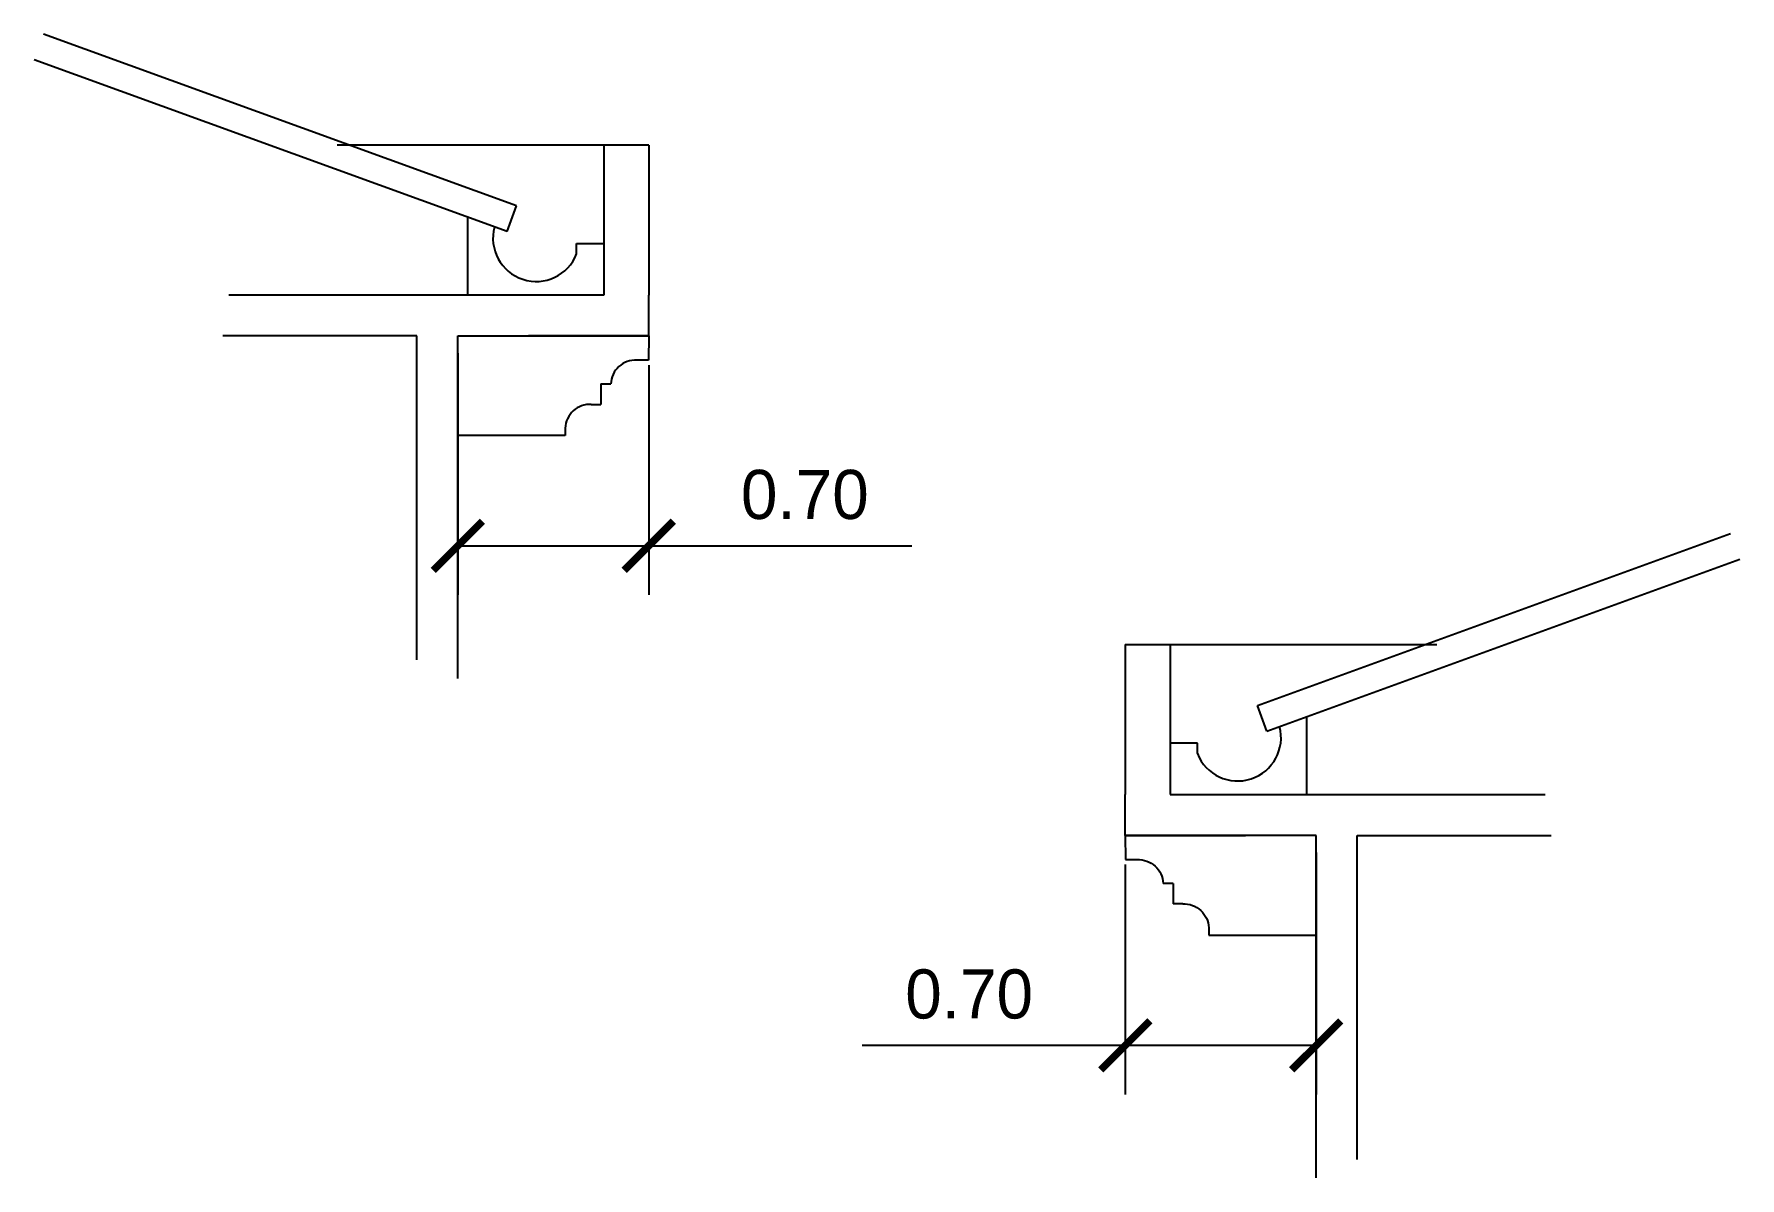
# Model space of a CAD drawing. Header units: millimetres. Extents: x 238.71 to 244.96, y 189.27 to 193.47.
import ezdxf

# ---------------------------------------------------------------- set-up
doc = ezdxf.new("R2010")
doc.units = ezdxf.units.MM
doc.header["$LTSCALE"] = 0.1
doc.header["$PDMODE"] = 2
for name, color, linetype in [('alvenaria', 5, 'Continuous'), ('ALVENARIA_FINA', 1, 'Continuous'), ('perfil telha', 1, 'Continuous')]:
    doc.layers.add(name, color=color, linetype=linetype)
doc.styles.get("Standard").update_dxf_attribs({"font": 'stylu.ttf'})
doc.dimstyles.new('PADRAO', dxfattribs={"dimtxt": 0.18, "dimasz": 0.18, "dimexe": 0.18, "dimexo": 0.0625, "dimgap": 0.09, "dimtad": 1, "dimzin": 0, "dimdsep": 46, "dimtxsty": 'Standard', "dimblk": 'ARCHTICK', "dimcen": 0.09, "dimclrd": 256, "dimclre": 256, "dimclrt": 256, "dimazin": 0, "dimtm": 1e-09, "dimtfac": 1, "dimtofl": 0, "dimtmove": 0, "dimatfit": 3, "dimldrblk": 'ARCHTICK', "dimfxl": 0, "dimtzin": 0, "dimlwd": -1, "dimlwe": -1, "dimarcsym": 0})

# ---------------------------------------------------------------- blocks, each defined once
blk = doc.blocks.new('_ARCHTICK')
at = {"color": 0, "linetype": 'ByBlock', "const_width": 0.15}
blk.add_lwpolyline([(-0.5, -0.5), (0.5, 0.5)], dxfattribs=at)
blk = doc.blocks.new('*D1')
for p, q in [((243.4069, 190.4643), (243.4069, 189.5775)), ((242.7072, 190.4201), (242.7072, 189.5775)), ((242.7072, 189.7575), (241.7429, 189.7575)), ((243.4069, 189.7575), (242.7072, 189.7575))]:
    blk.add_line(p, q)
at = {"layer": 'Defpoints', "color": 0}
for p in [(243.4069, 190.5268), (242.7072, 190.4826), (242.7072, 189.7575)]:
    blk.add_point(p, dxfattribs=at)
at = {"xscale": 0.18, "yscale": 0.18, "zscale": 0.18, "rotation": 180}
blk.add_blockref('_ARCHTICK', (242.7072, 189.7575), dxfattribs=at)
at = {"xscale": 0.18, "yscale": 0.18, "zscale": 0.18}
blk.add_blockref('_ARCHTICK', (243.4069, 189.7575), dxfattribs=at)
at = {"insert": (242.135, 189.9447), "char_height": 0.18, "attachment_point": 5}
blk.add_mtext('0.70', dxfattribs=at)
blk = doc.blocks.new('*D2')
for p, q in [((240.2609, 192.296), (240.2609, 191.4092)), ((240.9606, 192.2518), (240.9606, 191.4092)), ((240.2609, 191.5892), (240.9606, 191.5892)), ((240.9606, 191.5892), (241.9249, 191.5892))]:
    blk.add_line(p, q)
at = {"layer": 'Defpoints', "color": 0}
for p in [(240.2609, 192.3585), (240.9606, 192.3143), (240.9606, 191.5892)]:
    blk.add_point(p, dxfattribs=at)
at = {"xscale": 0.18, "yscale": 0.18, "zscale": 0.18, "rotation": 180}
blk.add_blockref('_ARCHTICK', (240.2609, 191.5892), dxfattribs=at)
at = {"xscale": 0.18, "yscale": 0.18, "zscale": 0.18}
blk.add_blockref('_ARCHTICK', (240.9606, 191.5892), dxfattribs=at)
at = {"insert": (241.5328, 191.7763), "char_height": 0.18, "attachment_point": 5}
blk.add_mtext('0.70', dxfattribs=at)

msp = doc.modelspace()

# ---------------------------------------------------------------- linework, layer by layer
at = {"layer": 'alvenaria'}
for p, q in [((240.9609, 193.0586), (240.7964, 193.0586)), ((240.7964, 193.0586), (240.7964, 192.5085)), ((240.9609, 193.0586), (240.9609, 192.5085)), ((240.7964, 192.5085), (239.4216, 192.5085)), ((240.9609, 192.3585), (240.9609, 192.5085)), ((240.1109, 192.3585), (239.3991, 192.3585)), ((240.1109, 191.1706), (240.1109, 192.3585)), ((240.2609, 192.3585), (240.9609, 192.3585)), ((240.2609, 191.1032), (240.2609, 192.3585)), ((240.9609, 192.3585), (240.5199, 192.3585)), ((242.7069, 191.2269), (242.8714, 191.2269)), ((242.7069, 191.2269), (242.7069, 190.6768)), ((242.8714, 191.2269), (242.8714, 190.6768)), ((242.7069, 190.5268), (242.7069, 190.6768)), ((242.8714, 190.6768), (244.2462, 190.6768)), ((242.7069, 190.5268), (243.1479, 190.5268)), ((243.4069, 190.5268), (242.7069, 190.5268)), ((243.4069, 189.2715), (243.4069, 190.5268)), ((243.5569, 190.5268), (244.2687, 190.5268)), ((243.5569, 189.339), (243.5569, 190.5268))]:
    msp.add_line(p, q, dxfattribs=at)
at = {"layer": 'ALVENARIA_FINA'}
for p, q in [((240.4755, 192.8353), (238.7422, 193.4654)), ((240.4413, 192.7413), (238.708, 193.3715)), ((240.7964, 193.0586), (239.8185, 193.0586)), ((240.4413, 192.7413), (240.4755, 192.8353)), ((240.2964, 192.794), (240.2964, 192.5085)), ((240.6964, 192.6976), (240.7964, 192.6976)), ((240.6964, 192.6592), (240.6964, 192.6976)), ((243.1924, 191.0037), (244.9256, 191.6338)), ((243.2265, 190.9097), (244.9598, 191.5398)), ((242.8714, 191.2269), (243.8493, 191.2269)), ((243.2265, 190.9097), (243.1924, 191.0037)), ((243.3714, 190.9623), (243.3714, 190.6768)), ((242.9714, 190.866), (242.8714, 190.866)), ((242.9714, 190.8275), (242.9714, 190.866))]:
    msp.add_line(p, q, dxfattribs=at)
for centre, start, end in [((240.5486, 192.7173), 165.09869, 338.5443), ((243.1192, 190.8856), 201.4557, 14.90131)]:
    msp.add_arc(centre, 0.1588, start, end, dxfattribs=at)
at = {"layer": 'perfil telha', "color": 6}
for p, q in [((240.9609, 192.3585), (240.9603, 192.2701)), ((240.9603, 192.2701), (240.9171, 192.2701)), ((240.7846, 192.1828), (240.7846, 192.1078)), ((240.7846, 192.1828), (240.8218, 192.1828)), ((240.75, 192.1078), (240.7846, 192.1078)), ((240.6548, 191.9932), (240.2609, 191.9932)), ((240.5515, 191.9932), (240.5515, 191.9932)), ((240.6548, 192.0205), (240.6548, 191.9938)), ((240.6548, 192.0205), (240.6548, 191.9932)), ((242.7069, 190.5268), (242.7075, 190.4385)), ((242.7075, 190.4385), (242.7507, 190.4385)), ((242.8832, 190.3512), (242.846, 190.3512)), ((242.8832, 190.3512), (242.8832, 190.2762)), ((242.9178, 190.2762), (242.8832, 190.2762)), ((243.013, 190.1889), (243.013, 190.1622)), ((243.013, 190.1889), (243.013, 190.1616)), ((243.013, 190.1616), (243.4069, 190.1616)), ((243.1163, 190.1616), (243.1163, 190.1616))]:
    msp.add_line(p, q, dxfattribs=at)
for points in [[(240.9171, 192.2701, 0.417367), (240.8218, 192.1828, 1)], [(240.75, 192.1078, 0.417367), (240.6548, 192.0205, 1)], [(242.7507, 190.4385, -0.417367), (242.846, 190.3512, -1)], [(242.9178, 190.2762, -0.417367), (243.013, 190.1889, -1)]]:
    msp.add_lwpolyline(points, format="xyb", dxfattribs=at)

# ---------------------------------------------------------------- dimensions: what is measured, and where the dimension line sits
dim = msp.add_linear_dim(base=(240.9606, 191.5892), p1=(240.2609, 192.3585), p2=(240.9606, 192.3143), angle=180, dimstyle='PADRAO')
dim.commit()
dim.dimension.update_dxf_attribs({"geometry": '*D2', "text_midpoint": (241.5328, 191.7763)})
dim = msp.add_linear_dim(base=(242.7072, 189.7575), p1=(243.4069, 190.5268), p2=(242.7072, 190.4826), dimstyle='PADRAO')
dim.commit()
dim.dimension.update_dxf_attribs({"geometry": '*D1', "text_midpoint": (242.135, 189.9447)})

doc.saveas('drawing.dxf')
